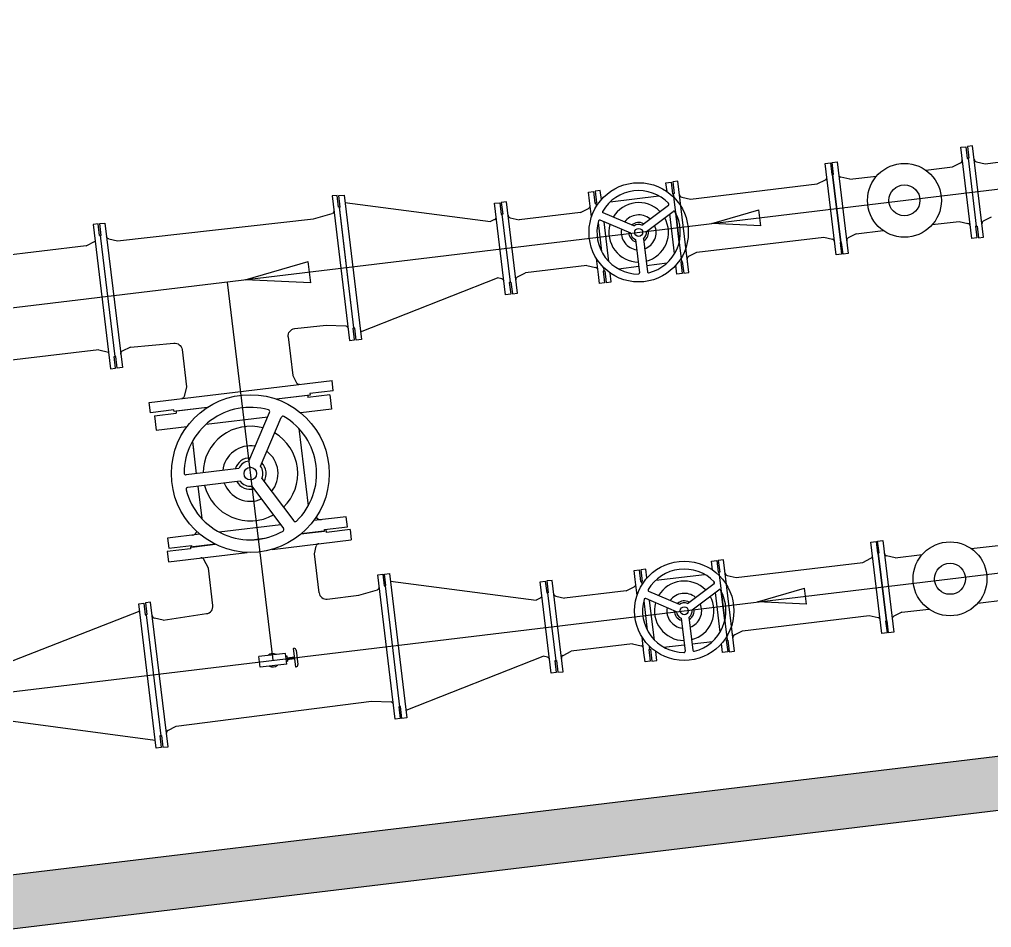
# Model space of a CAD drawing. Extents: x -15449 to 568150, y -1239737 to 53667.
# Drawn here: x 15413.226 to 15414.471, y 7577.79 to 7578.953 of the extents above; entities that cross this region are included whole.
import ezdxf

# ---------------------------------------------------------------- set-up
doc = ezdxf.new("R2010")
doc.units = 0
doc.header["$LTSCALE"] = 8
doc.layers.add('KEY PLANE', color=8, linetype='CONTINUOUS')
doc.layers.add('Title Blocks', color=255, linetype='CONTINUOUS', lineweight=9)

# ---------------------------------------------------------------- blocks, each defined once
blk = doc.blocks.new('key plane')
at = {"layer": 'KEY PLANE'}
h = blk.add_hatch(dxfattribs=at)
h.set_pattern_fill('AR-CONC', color=256, angle=6.863, style=0)
h.set_pattern_definition([(56.863, (213074.15, -153455.4), (182.7839, 5.9454), [19.05, -209.55]), (1.863, (213074.15, -153455.4), (-57.8208, 185.4763), [15.24, -167.64]), (107.314, (213089.38, -153454.9), (124.9639, 191.4209), [16.19, -178.09]), (53.0472, (213068.08, -153404.97), (274.1606, -9.3483), [28.575, -314.325]), (103.4986, (213090.92, -153405.75), (206.1369, 274.0215), [24.285, -267.135]), (358.047, (213068.08, -153404.97), (206.1373, 274.021), [22.86, -251.46]), (27.863, (213094.81, -153414.54), (162.7488, -83.4154), [19.05, -209.55]), (332.863, (213094.81, -153414.54), (39.3495, 190.2533), [15.24, -167.64]), (78.3144, (213108.38, -153421.5), (202.0979, 106.8382), [16.19, -178.09]), (44.363, (213074.15, -153455.403), (-7.0375, 84.31825), [0, -165.608, 0, -170.18, 0, -168.275]), (14.363, (213074.15, -153455.4), (54.36973, 107.44742), [0, -97.028, 0, -161.798, 0, -64.135]), (334.363, (213017.91, -153462.17), (135.30361, 10.5148), [0, -63.5, 0, -198.12, 0, -262.89]), (324.363, (212992.69, -153465.21), (144.02944, 42.9451), [0, -82.55, 0, -131.572, 0, -186.69])])
h.paths.add_polyline_path([(228973.9, -139618.5), (228950, -139419.9), (239374.8, -138165.2), (240091.7, -144122.2), (229667, -145376.9), (229093.4, -140611.3), (228894.8, -140635.2), (229492.3, -145599.4), (240314.2, -144296.9), (239549.4, -137942.7), (228727.5, -139245.2), (228775.3, -139642.4)])
at = {"layer": 'KEY PLANE', "ltscale": 2}
for p, q in [((242798.4, -141675.3, -113026.9), (228013.3, -143454.8, -113026.9)), ((237625.6, -142123.3, -113026.9), (237606.4, -142125.6, -113026.9)), ((237666.7, -142465.1, -113026.9), (237625.6, -142123.3, -113026.9)), ((237606.4, -142125.6, -113026.9), (237611.7, -142169.4, -113026.9)), ((237672.8, -142190.3, -113026.9), (238147, -142133.2, -113026.9)), ((237074.9, -142189.6, -113026.9), (237094.1, -142187.3, -113026.9)), ((237116, -142531.4, -113026.9), (237074.9, -142189.6, -113026.9)), ((237094.1, -142187.3, -113026.9), (237099.3, -142231.1, -113026.9)), ((237094.1, -142187.3, -113026.9), (237099.3, -142231.1, -113026.9)), ((237100, -142186, -113026.9), (237119.2, -142183.7, -113026.9)), ((237105.3, -142230.4, -113026.9), (237100, -142186, -113026.9)), ((237119.2, -142183.7, -113026.9), (237160.4, -142526.6, -113026.9)), ((237551, -142202.3, -113026.9), (237581, -142187, -113026.9)), ((237611.7, -142169.4, -113026.9), (237608.7, -142169.8, -113026.9)), ((237608.7, -142169.8, -113026.9), (237639.3, -142424, -113026.9)), ((237639.9, -142182.6, -113026.9), (237672.8, -142190.3, -113026.9)), ((237099.3, -142231.1, -113026.9), (237102.3, -142230.7, -113026.9)), ((237099.3, -142231.1, -113026.9), (237102.3, -142230.7, -113026.9)), ((237102.3, -142230.7, -113026.9), (237105.3, -142230.4, -113026.9)), ((237132.9, -142484.9, -113026.9), (237102.3, -142230.7, -113026.9)), ((237102.3, -142230.7, -113026.9), (237132.9, -142484.9, -113026.9)), ((237102.3, -142230.7, -113026.9), (237132.9, -142484.9, -113026.9)), ((237102.3, -142230.7, -113026.9), (237132.9, -142484.9, -113026.9)), ((237102.3, -142230.7, -113026.9), (237132.9, -142484.9, -113026.9)), ((237450.3, -142214.4, -113026.9), (237551, -142202.3, -113026.9)), ((236479.2, -142261.3, -113026.9), (236498.4, -142259, -113026.9)), ((236483.2, -142294.6, -113026.9), (236479.2, -142261.3, -113026.9)), ((236498.4, -142259, -113026.9), (236503.6, -142302.8, -113026.9)), ((236523.5, -142256, -113026.9), (236504.4, -142258.3, -113026.9)), ((236523.5, -142256, -113026.9), (236504.4, -142258.3, -113026.9)), ((236504.4, -142258.3, -113026.9), (236509.6, -142302.1, -113026.9)), ((236504.4, -142258.3, -113026.9), (236509.6, -142302.1, -113026.9)), ((236564.7, -142597.7, -113026.9), (236523.5, -142256, -113026.9)), ((236534.7, -142348.9, -113026.9), (236523.5, -142256, -113026.9)), ((236570.7, -142322.9, -113026.9), (237045, -142265.8, -113026.9)), ((237045, -142265.8, -113026.9), (237075, -142250.6, -113026.9)), ((237166.1, -142248.6, -113026.9), (237133.3, -142240.9, -113026.9)), ((237166.1, -142248.6, -113026.9), (237266.7, -142236.5, -113026.9)), ((236189.3, -142296.2, -113026.9), (236208.5, -142293.9, -113026.9)), ((236193.3, -142329.5, -113026.9), (236189.3, -142296.2, -113026.9)), ((236208.5, -142293.9, -113026.9), (236213.7, -142337.7, -113026.9)), ((236233.6, -142290.9, -113026.9), (236214.5, -142293.2, -113026.9)), ((236214.5, -142293.2, -113026.9), (236219.7, -142336.9, -113026.9)), ((236237.6, -142324.1, -113026.9), (236233.6, -142290.9, -113026.9)), ((236503.6, -142302.8, -113026.9), (236506.6, -142302.4, -113026.9)), ((236509.6, -142302.1, -113026.9), (236506.6, -142302.4, -113026.9)), ((236509.6, -142302.1, -113026.9), (236506.6, -142302.4, -113026.9)), ((236506.6, -142302.4, -113026.9), (236537.2, -142556.6, -113026.9)), ((236506.6, -142302.4, -113026.9), (236508.2, -142315.5, -113026.9)), ((236506.6, -142302.4, -113026.9), (236508.2, -142315.5, -113026.9)), ((235249.9, -142308.5, -113026.9), (235230.7, -142310.8, -113026.9)), ((235230.7, -142310.8, -113026.9), (235295.7, -142851.1, -113026.9)), ((235255.1, -142352.3, -113026.9), (235249.9, -142308.5, -113026.9)), ((235256.1, -142309.6, -113026.9), (235275.3, -142307.3, -113026.9)), ((235261.2, -142352.2, -113026.9), (235256.1, -142309.6, -113026.9)), ((235275.3, -142307.3, -113026.9), (235340.3, -142847.6, -113026.9)), ((235278.7, -142335.6, -113026.9), (235823.6, -142407, -113026.9)), ((236200.5, -142389.2, -113026.9), (236193.3, -142329.5, -113026.9)), ((236213.7, -142337.7, -113026.9), (236216.7, -142337.3, -113026.9)), ((236219.7, -142336.9, -113026.9), (236216.7, -142337.3, -113026.9)), ((236216.7, -142337.3, -113026.9), (236218.3, -142350.4, -113026.9)), ((236216.7, -142337.3, -113026.9), (236218.3, -142350.4, -113026.9)), ((236270.9, -142332.5, -113026.9), (236452.8, -142310.6, -113026.9)), ((236489.2, -142344.3, -113026.9), (236488.4, -142337.7, -113026.9)), ((236537.9, -142315.3, -113026.9), (236570.7, -142322.9, -113026.9)), ((236537.9, -142315.3, -113026.9), (236570.7, -142322.9, -113026.9)), ((235161.2, -142396.8, -113026.9), (235231.4, -142376.8, -113026.9)), ((235258.1, -142351.9, -113026.9), (235255.1, -142352.3, -113026.9)), ((235312.6, -142804.6, -113026.9), (235258.1, -142351.8, -113026.9)), ((235312.6, -142804.6, -113026.9), (235258.1, -142351.8, -113026.9)), ((235312.6, -142804.7, -113026.9), (235258.1, -142351.9, -113026.9)), ((235258.2, -142352.5, -113026.9), (235261.2, -142352.2, -113026.9)), ((235312.6, -142804.7, -113026.9), (235258.3, -142353.1, -113026.9)), ((235312.6, -142804.6, -113026.9), (235258.3, -142353.1, -113026.9)), ((235312.6, -142804.7, -113026.9), (235258.3, -142353.1, -113026.9)), ((236159.5, -142372.4, -113026.9), (235929.9, -142400.1, -113026.9)), ((236159.5, -142372.4, -113026.9), (236189.6, -142357.2, -113026.9)), ((236243.6, -142373.8, -113026.9), (236242.8, -142367.3, -113026.9)), ((236359.1, -142423.2, -113026.9), (236244.6, -142374.2, -113026.9)), ((236388.7, -142419.6, -113026.9), (236488.3, -142344.9, -113026.9)), ((236406.5, -142443.4, -113026.9), (236506.2, -142368.7, -113026.9)), ((236515.4, -142374.9, -113026.9), (236528.5, -142484.1, -113026.9)), ((236528.5, -142484.1, -113026.9), (236515.4, -142374.9, -113026.9)), ((236515.4, -142374.9, -113026.9), (236528.5, -142484.1, -113026.9)), ((236515.4, -142374.9, -113026.9), (236528.5, -142484.1, -113026.9)), ((236515.4, -142374.9, -113026.9), (236528.5, -142484.1, -113026.9)), ((236515.4, -142374.9, -113026.9), (236528.5, -142484.1, -113026.9)), ((236650.5, -142414, -113026.9), (236826.8, -142362.4, -113026.9)), ((236834, -142422.4, -113026.9), (236826.8, -142362.4, -113026.9)), ((234362.2, -142414.4, -113026.9), (234381.4, -142412.1, -113026.9)), ((234362.2, -142414.4, -113026.9), (234381.4, -142412.1, -113026.9)), ((234381.4, -142412.1, -113026.9), (234446.4, -142952.4, -113026.9)), ((234381.4, -142412.1, -113026.9), (234446.4, -142952.4, -113026.9)), ((234428.6, -142479.1, -113026.9), (235161.2, -142396.8, -113026.9)), ((235838.5, -142399.4, -113026.9), (235823.6, -142407, -113026.9)), ((235897.1, -142392.4, -113026.9), (235929.9, -142400.1, -113026.9)), ((236225.4, -142409.8, -113026.9), (236238.6, -142519, -113026.9)), ((236225.4, -142409.8, -113026.9), (236238.6, -142519, -113026.9)), ((236225.4, -142409.8, -113026.9), (236238.6, -142519, -113026.9)), ((236225.4, -142409.8, -113026.9), (236238.6, -142519, -113026.9)), ((236225.4, -142409.8, -113026.9), (236238.6, -142519, -113026.9)), ((236347.5, -142450.5, -113026.9), (236232.9, -142401.6, -113026.9)), ((236265.6, -142556.2, -113026.9), (236247.7, -142407.9, -113026.9)), ((236511.1, -142526.6, -113026.9), (236493.3, -142378.3, -113026.9)), ((236834, -142422.4, -113026.9), (236650.5, -142414, -113026.9)), ((237474.9, -142418.2, -113026.9), (237575.5, -142406.1, -113026.9)), ((237575.5, -142406.1, -113026.9), (237608.3, -142413.8, -113026.9)), ((237666.6, -142404.1, -113026.9), (237696.7, -142388.8, -113026.9)), ((234356.2, -142415.1, -113026.9), (234337, -142417.4, -113026.9)), ((234356.2, -142415.1, -113026.9), (234337, -142417.4, -113026.9)), ((234337, -142417.4, -113026.9), (234402.1, -142957.8, -113026.9)), ((234337, -142417.4, -113026.9), (234402.1, -142957.8, -113026.9)), ((234361.5, -142458.9, -113026.9), (234356.2, -142415.1, -113026.9)), ((234361.5, -142458.9, -113026.9), (234356.2, -142415.1, -113026.9)), ((234367.5, -142458.2, -113026.9), (234362.2, -142414.4, -113026.9)), ((234367.5, -142458.2, -113026.9), (234362.2, -142414.4, -113026.9)), ((237190.8, -142452.4, -113026.9), (237291.3, -142440.3, -113026.9)), ((237639.3, -142424, -113026.9), (237642.3, -142423.6, -113026.9)), ((237642.3, -142423.6, -113026.9), (237647.5, -142467.4, -113026.9)), ((234311.7, -142497.2, -113026.9), (234344.6, -142480.5, -113026.9)), ((234364.5, -142458.5, -113026.9), (234361.5, -142458.9, -113026.9)), ((234364.5, -142458.5, -113026.9), (234361.5, -142458.9, -113026.9)), ((234364.5, -142458.5, -113026.9), (234367.5, -142458.2, -113026.9)), ((234364.5, -142458.5, -113026.9), (234367.5, -142458.2, -113026.9)), ((234419, -142911.3, -113026.9), (234364.5, -142458.5, -113026.9)), ((234419, -142911.3, -113026.9), (234364.5, -142458.5, -113026.9)), ((234419, -142911.3, -113026.9), (234364.5, -142458.5, -113026.9)), ((234419, -142911.3, -113026.9), (234364.5, -142458.5, -113026.9)), ((234419, -142911.3, -113026.9), (234364.5, -142458.5, -113026.9)), ((234419, -142911.3, -113026.9), (234364.5, -142458.5, -113026.9)), ((234419, -142911.3, -113026.9), (234364.5, -142458.5, -113026.9)), ((234419, -142911.3, -113026.9), (234364.5, -142458.5, -113026.9)), ((234395.8, -142471.4, -113026.9), (234428.6, -142479.1, -113026.9)), ((236365.3, -142474.3, -113026.9), (236380.2, -142598, -113026.9)), ((236394.8, -142470.7, -113026.9), (236409.7, -142594.4, -113026.9)), ((236594.6, -142521.5, -113026.9), (237068.9, -142464.4, -113026.9)), ((237068.9, -142464.4, -113026.9), (237101.7, -142472.1, -113026.9)), ((237132.9, -142484.9, -113026.9), (237129.9, -142485.3, -113026.9)), ((237132.9, -142484.9, -113026.9), (237129.9, -142485.3, -113026.9)), ((237129.9, -142485.3, -113026.9), (237135.2, -142529, -113026.9)), ((237129.9, -142485.3, -113026.9), (237135.2, -142529, -113026.9)), ((237135.9, -142484.6, -113026.9), (237132.9, -142484.9, -113026.9)), ((237141.3, -142528.9, -113026.9), (237135.9, -142484.6, -113026.9)), ((237190.8, -142452.4, -113026.9), (237160.7, -142467.6, -113026.9)), ((237647.5, -142467.4, -113026.9), (237666.7, -142465.1, -113026.9)), ((234311.7, -142497.2, -113026.9), (233829.8, -142555.2, -113026.9)), ((236564.7, -142597.7, -113026.9), (236553.5, -142504.8, -113026.9)), ((236564.5, -142536.7, -113026.9), (236594.6, -142521.5, -113026.9)), ((236564.5, -142536.7, -113026.9), (236594.6, -142521.5, -113026.9)), ((234905.9, -142625.2, -113026.9), (235140.9, -142556.4, -113026.9)), ((235150.6, -142636.3, -113026.9), (235140.9, -142556.4, -113026.9)), ((236226.4, -142604.7, -113026.9), (236219.2, -142545, -113026.9)), ((236537.2, -142556.6, -113026.9), (236534.2, -142557, -113026.9)), ((236534.2, -142557, -113026.9), (236539.5, -142600.7, -113026.9)), ((236535.6, -142543.5, -113026.9), (236537.2, -142556.6, -113026.9)), ((236535.6, -142543.5, -113026.9), (236537.2, -142556.6, -113026.9)), ((236537.2, -142556.6, -113026.9), (236540.2, -142556.3, -113026.9)), ((236537.2, -142556.6, -113026.9), (236540.2, -142556.3, -113026.9)), ((236540.2, -142556.3, -113026.9), (236545.5, -142600, -113026.9)), ((236540.2, -142556.3, -113026.9), (236545.5, -142600, -113026.9)), ((237135.2, -142529, -113026.9), (237116, -142531.4, -113026.9)), ((237160.4, -142526.6, -113026.9), (237141.3, -142528.9, -113026.9)), ((236183.4, -142571, -113026.9), (235953.8, -142598.6, -113026.9)), ((236183.4, -142571, -113026.9), (236216.2, -142578.6, -113026.9)), ((236247.3, -142591.5, -113026.9), (236244.3, -142591.9, -113026.9)), ((236244.3, -142591.9, -113026.9), (236249.6, -142635.6, -113026.9)), ((236245.7, -142578.4, -113026.9), (236247.3, -142591.5, -113026.9)), ((236245.7, -142578.4, -113026.9), (236247.3, -142591.5, -113026.9)), ((236247.3, -142591.5, -113026.9), (236250.3, -142591.1, -113026.9)), ((236250.3, -142591.1, -113026.9), (236255.6, -142634.9, -113026.9)), ((236301.1, -142583.3, -113026.9), (236377.3, -142574.1, -113026.9)), ((236301.1, -142583.3, -113026.9), (236320.5, -142581, -113026.9)), ((236406.8, -142570.6, -113026.9), (236483, -142561.4, -113026.9)), ((236520.3, -142603.1, -113026.9), (236516.3, -142569.8, -113026.9)), ((235150.6, -142636.3, -113026.9), (234905.9, -142625.2, -113026.9)), ((235336.9, -142819.3, -113026.9), (235849.2, -142617.2, -113026.9)), ((235865.1, -142620.9, -113026.9), (235849.2, -142617.2, -113026.9)), ((235923.7, -142613.8, -113026.9), (235953.8, -142598.6, -113026.9)), ((236230.4, -142637.9, -113026.9), (236226.4, -142604.7, -113026.9)), ((236274.8, -142632.6, -113026.9), (236270.8, -142599.3, -113026.9)), ((236539.5, -142600.7, -113026.9), (236520.3, -142603.1, -113026.9)), ((236545.5, -142600, -113026.9), (236564.7, -142597.7, -113026.9)), ((236545.5, -142600, -113026.9), (236564.7, -142597.7, -113026.9)), ((234838.8, -142633.3, -113026.9), (235009.1, -144048.1, -113026.9)), ((236249.6, -142635.6, -113026.9), (236230.4, -142637.9, -113026.9)), ((236255.6, -142634.9, -113026.9), (236274.8, -142632.6, -113026.9)), ((235090.8, -142807.3, -113026.9), (235209, -142794, -113026.9)), ((235209, -142794, -113026.9), (235282, -142796.8, -113026.9)), ((235309.6, -142805, -113026.9), (235312.6, -142804.7, -113026.9)), ((235314.9, -142848.8, -113026.9), (235309.6, -142805, -113026.9)), ((235315.7, -142804.9, -113026.9), (235312.7, -142805.3, -113026.9)), ((235321.1, -142849.9, -113026.9), (235315.7, -142804.9, -113026.9)), ((235066.7, -142837.9, -113026.9), (235084.2, -142982.9, -113026.9)), ((235295.7, -142851.1, -113026.9), (235314.9, -142848.8, -113026.9)), ((235340.3, -142847.6, -113026.9), (235321.1, -142849.9, -113026.9)), ((234358.5, -142886.3, -113026.9), (233876.6, -142944.3, -113026.9)), ((234358.5, -142886.3, -113026.9), (234394.5, -142894.7, -113026.9)), ((234476.4, -142876.2, -113026.9), (234446.3, -142891.4, -113026.9)), ((234476.4, -142876.2, -113026.9), (234638.9, -142861.7, -113026.9)), ((234669.6, -142885.7, -113026.9), (234686.3, -143024.7, -113026.9)), ((234416, -142911.7, -113026.9), (234419, -142911.3, -113026.9)), ((234416, -142911.7, -113026.9), (234419, -142911.3, -113026.9)), ((234421.3, -142955.4, -113026.9), (234416, -142911.7, -113026.9)), ((234421.3, -142955.4, -113026.9), (234416, -142911.7, -113026.9)), ((234422, -142911, -113026.9), (234419, -142911.3, -113026.9)), ((234422, -142911, -113026.9), (234419, -142911.3, -113026.9)), ((234427.3, -142954.7, -113026.9), (234422, -142911, -113026.9)), ((234427.3, -142954.7, -113026.9), (234422, -142911, -113026.9)), ((234402.1, -142957.8, -113026.9), (234421.3, -142955.4, -113026.9)), ((234402.1, -142957.8, -113026.9), (234421.3, -142955.4, -113026.9)), ((234446.4, -142952.4, -113026.9), (234427.3, -142954.7, -113026.9)), ((234446.4, -142952.4, -113026.9), (234427.3, -142954.7, -113026.9)), ((235084.2, -142982.9, -113026.9), (235097.9, -143010.1, -113026.9)), ((234547, -143083.6, -113026.9), (235230.5, -143001.4, -113026.9)), ((234686.3, -143024.7, -113026.9), (234677.9, -143060.7, -113026.9)), ((235235.1, -143039.7, -113026.9), (235230.5, -143001.3, -113026.9)), ((235148.3, -143056.3, -113026.9), (235023.4, -143071.3, -113026.9)), ((235139.4, -143057.4, -113026.9), (235023.4, -143071.3, -113026.9)), ((235139.4, -143057.4, -113026.9), (235140.3, -143064.4, -113026.9)), ((235222.3, -143054.5, -113026.9), (235140.3, -143064.4, -113026.9)), ((235235.1, -143039.7, -113026.9), (235147.6, -143050.3, -113026.9)), ((235147.6, -143050.3, -113026.9), (235148.3, -143056.2, -113026.9)), ((235222.3, -143054.5, -113026.9), (235228.8, -143108.4, -113026.9)), ((228176.4, -144870.5, -113026.9), (242968.6, -143090.1, -113026.9)), ((234551.7, -143122, -113026.9), (234547, -143083.6, -113026.9)), ((234763.3, -143102.6, -113026.9), (234639.9, -143117.5, -113026.9)), ((234763.3, -143102.7, -113026.9), (234647.3, -143116.6, -113026.9)), ((234639.2, -143111.4, -113026.9), (234551.7, -143122, -113026.9)), ((234566.1, -143133.5, -113026.9), (234648.2, -143123.6, -113026.9)), ((234566.1, -143133.5, -113026.9), (234572.6, -143187.4, -113026.9)), ((234639.9, -143117.4, -113026.9), (234639.2, -143111.4, -113026.9)), ((234647.3, -143116.6, -113026.9), (234648.2, -143123.6, -113026.9)), ((234759.5, -143164.9, -113026.9), (234990, -143137.2, -113026.9)), ((234919.3, -143302.6, -113026.9), (234997.1, -143120.6, -113026.9)), ((234962.7, -143321.2, -113026.9), (235040.5, -143139.2, -113026.9)), ((235228.8, -143108.4, -113026.9), (235113.3, -143122.3, -113026.9)), ((234572.6, -143187.4, -113026.9), (234688.1, -143173.5, -113026.9)), ((235106.8, -143181, -113026.9), (235141.5, -143470, -113026.9)), ((234708.4, -143229, -113026.9), (234712.1, -143259.8, -113026.9)), ((234708.4, -143229, -113026.9), (234723, -143350, -113026.9)), ((234881.6, -143330.9, -113026.9), (234685.1, -143354.6, -113026.9)), ((234887.2, -143377.8, -113026.9), (234690.7, -143401.4, -113026.9)), ((234968.4, -143368, -113026.9), (235087.1, -143526.4, -113026.9)), ((234728.6, -143396.9, -113026.9), (234743.2, -143517.9, -113026.9)), ((234930.6, -143396.3, -113026.9), (235049.3, -143554.7, -113026.9)), ((234808.1, -143568, -113026.9), (235038.5, -143540.3, -113026.9)), ((235209.4, -143563.7, -113026.9), (235115.1, -143575.1, -113026.9)), ((235209.4, -143563.7, -113026.9), (235115.1, -143575.1, -113026.9)), ((235209.4, -143563.7, -113026.9), (235115.1, -143575.1, -113026.9)), ((235115.1, -143575.1, -113026.9), (235145.9, -143571.3, -113026.9)), ((235115.1, -143575.1, -113026.9), (235146, -143571.4, -113026.9)), ((235209.4, -143563.7, -113026.9), (235115.2, -143575, -113026.9)), ((235209.4, -143563.7, -113026.9), (235115.2, -143575, -113026.9)), ((235209.4, -143563.7, -113026.9), (235115.2, -143575, -113026.9)), ((235202.7, -143564.5, -113026.9), (235115.2, -143575, -113026.9)), ((235115.2, -143575, -113026.9), (235145.9, -143571.3, -113026.9)), ((235115.2, -143575, -113026.9), (235145.9, -143571.3, -113026.9)), ((235210.1, -143569.7, -113026.9), (235209.4, -143563.7, -113026.9)), ((235297.7, -143559.2, -113026.9), (235210.1, -143569.7, -113026.9)), ((235297.7, -143559.2, -113026.9), (235302.3, -143597.6, -113026.9)), ((234793.7, -143613.7, -113026.9), (234701, -143624.9, -113026.9)), ((234793.7, -143613.7, -113026.9), (234701, -143624.9, -113026.9)), ((234793.7, -143613.7, -113026.9), (234701, -143624.9, -113026.9)), ((234793.8, -143613.7, -113026.9), (234701, -143624.9, -113026.9)), ((234793.8, -143613.7, -113026.9), (234701, -143624.9, -113026.9)), ((234793.8, -143613.7, -113026.9), (234701, -143624.9, -113026.9)), ((234793.7, -143613.7, -113026.9), (234705.9, -143624.3, -113026.9)), ((234764.4, -143617.2, -113026.9), (234793.7, -143613.7, -113026.9)), ((234764.4, -143617.2, -113026.9), (234793.7, -143613.7, -113026.9)), ((234764.4, -143617.3, -113026.9), (234793.8, -143613.7, -113026.9)), ((234764.4, -143617.3, -113026.9), (234793.8, -143613.7, -113026.9)), ((235006, -143633.2, -113026.9), (235302.3, -143597.5, -113026.9)), ((237245.3, -143605.6, -113026.9), (237264.5, -143603.3, -113026.9)), ((237286.4, -143947.3, -113026.9), (237245.3, -143605.6, -113026.9)), ((237264.5, -143603.3, -113026.9), (237269.8, -143647.1, -113026.9)), ((237264.5, -143603.3, -113026.9), (237269.8, -143647.1, -113026.9)), ((237270.4, -143602, -113026.9), (237289.6, -143599.7, -113026.9)), ((237275.8, -143646.3, -113026.9), (237270.4, -143602, -113026.9)), ((237289.6, -143599.7, -113026.9), (237330.9, -143942.6, -113026.9)), ((234701.7, -143630.9, -113026.9), (234614.2, -143641.4, -113026.9)), ((234614.2, -143641.4, -113026.9), (234618.8, -143679.8, -113026.9)), ((234618.8, -143679.8, -113026.9), (234913.6, -143644.3, -113026.9)), ((234701, -143624.9, -113026.9), (234701.7, -143630.9, -113026.9)), ((235164.5, -143650.2, -113026.9), (235171.4, -143620.5, -113026.9)), ((237269.8, -143647.1, -113026.9), (237272.8, -143646.7, -113026.9)), ((237269.8, -143647.1, -113026.9), (237272.8, -143646.7, -113026.9)), ((237272.8, -143646.7, -113026.9), (237275.8, -143646.3, -113026.9)), ((237303.4, -143900.9, -113026.9), (237272.8, -143646.7, -113026.9)), ((237272.8, -143646.7, -113026.9), (237303.4, -143900.9, -113026.9)), ((237272.8, -143646.7, -113026.9), (237303.4, -143900.9, -113026.9)), ((237272.8, -143646.7, -113026.9), (237303.4, -143900.9, -113026.9)), ((237272.8, -143646.7, -113026.9), (237303.4, -143900.9, -113026.9)), ((237620.7, -143630.4, -113026.9), (237721.4, -143618.2, -113026.9)), ((234768.1, -143704, -113026.9), (234751.4, -143671, -113026.9)), ((235181.9, -143795.2, -113026.9), (235164.5, -143650.2, -113026.9)), ((236649.6, -143677.3, -113026.9), (236668.8, -143675, -113026.9)), ((236653.6, -143710.6, -113026.9), (236649.6, -143677.3, -113026.9)), ((236668.8, -143675, -113026.9), (236674.1, -143718.8, -113026.9)), ((236694, -143672, -113026.9), (236674.8, -143674.3, -113026.9)), ((236694, -143672, -113026.9), (236674.8, -143674.3, -113026.9)), ((236674.8, -143674.3, -113026.9), (236680.1, -143718, -113026.9)), ((236674.8, -143674.3, -113026.9), (236680.1, -143718, -113026.9)), ((236735.1, -144013.7, -113026.9), (236694, -143672, -113026.9)), ((236705.2, -143764.9, -113026.9), (236694, -143672, -113026.9)), ((236741.1, -143738.9, -113026.9), (237215.4, -143681.8, -113026.9)), ((237215.4, -143681.8, -113026.9), (237245.4, -143666.6, -113026.9)), ((237336.5, -143664.6, -113026.9), (237303.7, -143656.9, -113026.9)), ((237336.5, -143664.6, -113026.9), (237437.2, -143652.4, -113026.9)), ((234784.8, -143843, -113026.9), (234768.1, -143704, -113026.9)), ((236359.7, -143712.2, -113026.9), (236378.9, -143709.9, -113026.9)), ((236363.7, -143745.5, -113026.9), (236359.7, -143712.2, -113026.9)), ((236378.9, -143709.9, -113026.9), (236384.1, -143753.6, -113026.9)), ((236404.1, -143706.8, -113026.9), (236384.9, -143709.2, -113026.9)), ((236384.9, -143709.2, -113026.9), (236390.1, -143752.9, -113026.9)), ((236408.1, -143740.1, -113026.9), (236404.1, -143706.8, -113026.9)), ((236674.1, -143718.8, -113026.9), (236677.1, -143718.4, -113026.9)), ((236680.1, -143718, -113026.9), (236677.1, -143718.4, -113026.9)), ((236680.1, -143718, -113026.9), (236677.1, -143718.4, -113026.9)), ((236677.1, -143718.4, -113026.9), (236707.7, -143972.6, -113026.9)), ((236677.1, -143718.4, -113026.9), (236678.6, -143731.5, -113026.9)), ((236677.1, -143718.4, -113026.9), (236678.6, -143731.5, -113026.9)), ((235401.3, -143728, -113026.9), (235420.4, -143725.7, -113026.9)), ((235466.3, -144268.3, -113026.9), (235401.3, -143728, -113026.9)), ((235420.4, -143725.7, -113026.9), (235425.7, -143769.5, -113026.9)), ((235426.5, -143725.6, -113026.9), (235445.7, -143723.3, -113026.9)), ((235431.6, -143768.1, -113026.9), (235426.5, -143725.6, -113026.9)), ((235445.7, -143723.3, -113026.9), (235510.7, -144263.6, -113026.9)), ((235449.1, -143751.6, -113026.9), (235994, -143822.9, -113026.9)), ((236370.9, -143805.1, -113026.9), (236363.7, -143745.5, -113026.9)), ((236384.1, -143753.6, -113026.9), (236387.1, -143753.3, -113026.9)), ((236390.1, -143752.9, -113026.9), (236387.1, -143753.3, -113026.9)), ((236387.1, -143753.3, -113026.9), (236388.7, -143766.4, -113026.9)), ((236387.1, -143753.3, -113026.9), (236388.7, -143766.4, -113026.9)), ((236441.4, -143748.5, -113026.9), (236623.2, -143726.6, -113026.9)), ((236659.6, -143760.2, -113026.9), (236658.8, -143753.7, -113026.9)), ((236708.3, -143731.2, -113026.9), (236741.1, -143738.9, -113026.9)), ((236708.3, -143731.2, -113026.9), (236741.1, -143738.9, -113026.9)), ((235330.6, -143804.1, -113026.9), (235400.8, -143784.1, -113026.9)), ((235425.7, -143769.5, -113026.9), (235428.7, -143769.1, -113026.9)), ((235428.6, -143768.5, -113026.9), (235431.6, -143768.1, -113026.9)), ((235428.7, -143769.1, -113026.9), (235483.2, -144221.9, -113026.9)), ((236330, -143788.4, -113026.9), (236100.3, -143816, -113026.9)), ((236330, -143788.4, -113026.9), (236360, -143773.2, -113026.9)), ((236414, -143789.8, -113026.9), (236413.3, -143783.3, -113026.9)), ((236529.6, -143839.2, -113026.9), (236415, -143790.2, -113026.9)), ((236559.1, -143835.6, -113026.9), (236658.8, -143760.9, -113026.9)), ((236576.9, -143859.4, -113026.9), (236676.6, -143784.6, -113026.9)), ((236681.5, -143942.6, -113026.9), (236663.7, -143794.3, -113026.9)), ((236685.8, -143790.9, -113026.9), (236698.9, -143900.1, -113026.9)), ((236698.9, -143900.1, -113026.9), (236685.8, -143790.9, -113026.9)), ((236685.8, -143790.9, -113026.9), (236698.9, -143900.1, -113026.9)), ((236685.8, -143790.9, -113026.9), (236698.9, -143900.1, -113026.9)), ((236685.8, -143790.9, -113026.9), (236698.9, -143900.1, -113026.9)), ((236685.8, -143790.9, -113026.9), (236698.9, -143900.1, -113026.9)), ((236820.9, -143830, -113026.9), (236997.2, -143778.4, -113026.9)), ((237004.4, -143838.3, -113026.9), (236997.2, -143778.4, -113026.9)), ((234552.2, -143831.1, -113026.9), (234533, -143833.4, -113026.9)), ((234617.2, -144371.4, -113026.9), (234552.2, -143831.1, -113026.9)), ((235212.6, -143819.2, -113026.9), (235330.6, -143804.1, -113026.9)), ((236008.9, -143815.4, -113026.9), (235994, -143822.9, -113026.9)), ((236067.5, -143808.4, -113026.9), (236100.3, -143816, -113026.9)), ((236395.9, -143825.8, -113026.9), (236409, -143935, -113026.9)), ((236395.9, -143825.8, -113026.9), (236409, -143935, -113026.9)), ((236395.9, -143825.8, -113026.9), (236409, -143935, -113026.9)), ((236395.9, -143825.8, -113026.9), (236409, -143935, -113026.9)), ((236395.9, -143825.8, -113026.9), (236409, -143935, -113026.9)), ((236517.9, -143866.5, -113026.9), (236403.3, -143817.5, -113026.9)), ((236436, -143972.2, -113026.9), (236418.1, -143823.9, -113026.9)), ((237004.4, -143838.3, -113026.9), (236820.9, -143830, -113026.9)), ((237645.3, -143834.2, -113026.9), (237746, -143822.1, -113026.9)), ((234511.2, -143864.8, -113026.9), (233977.1, -144073.7, -113026.9)), ((234507.8, -143836.5, -113026.9), (234527, -143834.2, -113026.9)), ((234572.9, -144376.8, -113026.9), (234507.8, -143836.5, -113026.9)), ((234527, -143834.2, -113026.9), (234532.3, -143877.9, -113026.9)), ((234533, -143833.4, -113026.9), (234538.3, -143877.2, -113026.9)), ((237361.2, -143868.4, -113026.9), (237461.7, -143856.3, -113026.9)), ((234532.3, -143877.9, -113026.9), (234535.3, -143877.6, -113026.9)), ((234538.3, -143877.2, -113026.9), (234535.3, -143877.6, -113026.9)), ((234535.3, -143877.6, -113026.9), (234589.8, -144330.3, -113026.9)), ((234535.3, -143877.6, -113026.9), (234589.8, -144330.3, -113026.9)), ((234535.3, -143877.6, -113026.9), (234589.8, -144330.3, -113026.9)), ((234599.4, -143898.1, -113026.9), (234566.5, -143890.4, -113026.9)), ((234599.4, -143898.1, -113026.9), (234760.7, -143873.6, -113026.9)), ((236535.7, -143890.3, -113026.9), (236550.6, -144014, -113026.9)), ((236565.2, -143886.7, -113026.9), (236580.1, -144010.4, -113026.9)), ((236765, -143937.5, -113026.9), (237239.3, -143880.4, -113026.9)), ((237239.3, -143880.4, -113026.9), (237272.1, -143888, -113026.9)), ((237303.4, -143900.9, -113026.9), (237300.4, -143901.3, -113026.9)), ((237303.4, -143900.9, -113026.9), (237300.4, -143901.3, -113026.9)), ((237300.4, -143901.3, -113026.9), (237305.6, -143945, -113026.9)), ((237300.4, -143901.3, -113026.9), (237305.6, -143945, -113026.9)), ((237306.3, -143900.5, -113026.9), (237303.4, -143900.9, -113026.9)), ((237311.7, -143944.9, -113026.9), (237306.3, -143900.5, -113026.9)), ((237361.2, -143868.4, -113026.9), (237331.1, -143883.6, -113026.9)), ((236735.1, -144013.7, -113026.9), (236723.9, -143920.7, -113026.9)), ((236735, -143952.7, -113026.9), (236765, -143937.5, -113026.9)), ((236735, -143952.7, -113026.9), (236765, -143937.5, -113026.9)), ((236396.8, -144020.7, -113026.9), (236389.6, -143961, -113026.9)), ((236707.7, -143972.6, -113026.9), (236704.7, -143973, -113026.9)), ((236704.7, -143973, -113026.9), (236709.9, -144016.7, -113026.9)), ((236706.1, -143959.5, -113026.9), (236707.7, -143972.6, -113026.9)), ((236706.1, -143959.5, -113026.9), (236707.7, -143972.6, -113026.9)), ((236707.7, -143972.6, -113026.9), (236710.6, -143972.2, -113026.9)), ((236707.7, -143972.6, -113026.9), (236710.6, -143972.2, -113026.9)), ((236710.6, -143972.2, -113026.9), (236715.9, -144016, -113026.9)), ((236710.6, -143972.2, -113026.9), (236715.9, -144016, -113026.9)), ((237305.6, -143945, -113026.9), (237286.4, -143947.3, -113026.9)), ((237330.9, -143942.6, -113026.9), (237311.7, -143944.9, -113026.9)), ((235085.7, -144003.6, -113026.9), (235087.7, -144003.4, -113026.9)), ((235085.7, -144003.6, -113026.9), (235094.1, -144073.1, -113026.9)), ((235096.6, -144010.4, -113026.9), (235103, -144064, -113026.9)), ((236353.9, -143987, -113026.9), (236124.2, -144014.6, -113026.9)), ((236353.9, -143987, -113026.9), (236386.7, -143994.6, -113026.9)), ((236417.7, -144007.5, -113026.9), (236414.7, -144007.8, -113026.9)), ((236414.7, -144007.8, -113026.9), (236420, -144051.6, -113026.9)), ((236416.2, -143994.4, -113026.9), (236417.7, -144007.5, -113026.9)), ((236416.2, -143994.4, -113026.9), (236417.7, -144007.5, -113026.9)), ((236417.7, -144007.5, -113026.9), (236420.7, -144007.1, -113026.9)), ((236420.7, -144007.1, -113026.9), (236426, -144050.9, -113026.9)), ((236471.5, -143999.3, -113026.9), (236547.7, -143990.1, -113026.9)), ((236471.5, -143999.3, -113026.9), (236490.9, -143996.9, -113026.9)), ((236577.2, -143986.6, -113026.9), (236653.4, -143977.4, -113026.9)), ((236690.7, -144019, -113026.9), (236686.7, -143985.8, -113026.9)), ((235056.3, -144022.3, -113026.9), (234957, -144034.2, -113026.9)), ((234961.8, -144073.9, -113026.9), (234957, -144034.2, -113026.9)), ((235061.1, -144062, -113026.9), (235056.3, -144022.3, -113026.9)), ((235057.5, -144032.2, -113026.9), (235061.4, -144031.7, -113026.9)), ((235061.4, -144031.7, -113026.9), (235063.8, -144051.6, -113026.9)), ((235062.2, -144038.7, -113026.9), (235089.5, -144035.4, -113026.9)), ((235062.9, -144044.6, -113026.9), (235090.2, -144041.3, -113026.9)), ((235507.3, -144235.3, -113026.9), (236019.6, -144033.1, -113026.9)), ((236035.6, -144036.9, -113026.9), (236019.6, -144033.1, -113026.9)), ((236094.1, -144029.8, -113026.9), (236124.2, -144014.6, -113026.9)), ((236400.8, -144053.9, -113026.9), (236396.8, -144020.7, -113026.9)), ((236426, -144050.9, -113026.9), (236445.2, -144048.6, -113026.9)), ((236445.2, -144048.6, -113026.9), (236441.2, -144015.3, -113026.9)), ((236709.9, -144016.7, -113026.9), (236690.7, -144019, -113026.9)), ((236715.9, -144016, -113026.9), (236735.1, -144013.7, -113026.9)), ((236715.9, -144016, -113026.9), (236735.1, -144013.7, -113026.9)), ((235061.1, -144062, -113026.9), (234961.8, -144073.9, -113026.9)), ((235059.9, -144052, -113026.9), (235063.8, -144051.6, -113026.9)), ((235094.1, -144073.1, -113026.9), (235096, -144072.9, -113026.9)), ((236420, -144051.6, -113026.9), (236400.8, -144053.9, -113026.9)), ((234647.2, -144295.2, -113026.9), (235378.4, -144201.3, -113026.9)), ((235378.4, -144201.3, -113026.9), (235451.4, -144204.1, -113026.9)), ((235483.2, -144221.9, -113026.9), (235480.2, -144222.3, -113026.9)), ((235480.2, -144222.3, -113026.9), (235485.5, -144266, -113026.9)), ((235486.1, -144220.9, -113026.9), (235483.1, -144221.3, -113026.9)), ((235491.5, -144265.9, -113026.9), (235486.1, -144220.9, -113026.9)), ((235485.5, -144266, -113026.9), (235466.3, -144268.3, -113026.9)), ((235510.7, -144263.6, -113026.9), (235491.5, -144265.9, -113026.9)), ((234569.5, -144348.5, -113026.9), (234001, -144272.3, -113026.9)), ((234617.1, -144310.4, -113026.9), (234647.2, -144295.2, -113026.9)), ((234589.8, -144330.3, -113026.9), (234586.8, -144330.7, -113026.9)), ((234586.8, -144330.7, -113026.9), (234592.1, -144374.5, -113026.9)), ((234589.8, -144330.3, -113026.9), (234592.8, -144330, -113026.9)), ((234592.8, -144330, -113026.9), (234598, -144373.7, -113026.9)), ((234592.1, -144374.5, -113026.9), (234572.9, -144376.8, -113026.9)), ((234598, -144373.7, -113026.9), (234617.2, -144371.4, -113026.9))]:
    blk.add_line(p, q, dxfattribs=at)
at = {"layer": 'KEY PLANE', "elevation": -113026.9}
blk.add_lwpolyline([(228973.9, -139618.5), (228950, -139419.9), (239374.8, -138165.2), (240091.7, -144122.2), (229667, -145376.9), (229093.4, -140611.3), (228894.8, -140635.2), (229492.3, -145599.4), (240314.2, -144296.9), (239549.4, -137942.7), (228727.5, -139245.2), (228775.3, -139642.4), (228973.9, -139618.5)], dxfattribs=at)
at = {"layer": 'KEY PLANE', "ltscale": 2, "elevation": -113026.9}
for points in [[(237639.3, -142424), (237636.3, -142424.3), (237641.5, -142468.1), (237622.4, -142470.4), (237581.2, -142128.7), (237600.4, -142126.4), (237605.7, -142170.1), (237608.7, -142169.8), (237639.3, -142424)], [(237132.9, -142484.9), (237129.9, -142485.3), (237135.2, -142529), (237116, -142531.4), (237074.9, -142189.6), (237094.1, -142187.3), (237099.3, -142231.1), (237102.3, -142230.7), (237132.9, -142484.9)], [(235896.4, -142633.7), (235893.4, -142634.1), (235898.7, -142677.9), (235879.5, -142680.2), (235838.3, -142338.4), (235857.5, -142336.1), (235862.8, -142379.9), (235865.8, -142379.5), (235896.4, -142633.7)], [(235896.4, -142633.7), (235899.4, -142633.4), (235904.7, -142677.2), (235923.8, -142674.8), (235882.7, -142333.1), (235863.5, -142335.4), (235868.8, -142379.2), (235865.8, -142379.5), (235896.4, -142633.7)], [(236528.5, -142484.1), (236515.4, -142374.9)], [(236528.5, -142484.1), (236515.4, -142374.9)], [(236225.4, -142409.8), (236238.6, -142519)], [(235202.9, -143564.5), (235202.2, -143558.6), (235287.7, -143548.3), (235283.2, -143510.8), (235161.8, -143525.4)], [(234736.6, -143576.6), (234615.3, -143591.2), (234619.8, -143628.7), (234705.4, -143618.4), (234706.1, -143624.3), (234793.7, -143613.7)], [(235135.5, -143572.6), (235202.9, -143564.5)], [(234930.5, -143597.3), (234978.4, -143591.5)], [(237303.4, -143900.9), (237300.4, -143901.3), (237305.6, -143945), (237286.4, -143947.3), (237245.3, -143605.6), (237264.5, -143603.3), (237269.8, -143647.1), (237272.8, -143646.7), (237303.4, -143900.9)], [(236066.8, -144049.7), (236063.8, -144050.1), (236069.1, -144093.8), (236049.9, -144096.2), (236008.8, -143754.4), (236028, -143752.1), (236033.2, -143795.9), (236036.2, -143795.5), (236066.8, -144049.7)], [(236066.8, -144049.7), (236069.8, -144049.4), (236075.1, -144093.1), (236094.3, -144090.8), (236053.1, -143749.1), (236034, -143751.4), (236039.2, -143795.2), (236036.2, -143795.5), (236066.8, -144049.7)], [(236698.9, -143900.1), (236685.8, -143790.9)], [(236698.9, -143900.1), (236685.8, -143790.9)], [(236395.9, -143825.8), (236409, -143935)]]:
    blk.add_lwpolyline(points, dxfattribs=at)
at = {"layer": 'KEY PLANE', "ltscale": 2}
for centre, radius in [((237370.8, -142327.3, -113026.9), 138.2), ((236377, -142447, -113026.9), 185.7), ((237370.8, -142327.3, -113026.9), 58), ((236377, -142447, -113026.9), 14.9), ((234925, -143349.5, -113026.9), 295), ((234925, -143349.5, -113026.9), 23.6), ((237541.2, -143743.3, -113026.9), 138.2), ((236547.4, -143862.9, -113026.9), 185.7), ((237541.2, -143743.3, -113026.9), 58), ((236547.4, -143862.9, -113026.9), 14.9)]:
    blk.add_circle(centre, radius, dxfattribs=at)
for centre, radius, start, end in [((237576.1, -142177.3, -113026.9), 10.9, 296.863, 6.863), ((237642.4, -142172, -113026.9), 10.9, 186.863, 256.863), ((237135.7, -142230.4, -113026.9), 10.9, 186.863, 256.863), ((237070.1, -142240.9, -113026.9), 10.9, 296.863, 6.863), ((236377, -142447, -113026.9), 156, 44.1853, 149.5407), ((236377, -142447, -113026.9), 111.4, 44.5253, 149.2007), ((236485.7, -142341.3, -113026.9), 4.46, 306.863, 44.1853), ((236540.4, -142304.7, -113026.9), 10.9, 186.863, 256.863), ((236540.4, -142304.7, -113026.9), 10.9, 186.863, 256.863), ((236184.7, -142347.5, -113026.9), 10.9, 296.863, 6.863), ((236246.3, -142370.1, -113026.9), 4.46, 149.5407, 246.863), ((236377, -142447, -113026.9), 156, 284.1853, 29.5407), ((236508.8, -142372.2, -113026.9), 4.46, 29.5407, 126.863), ((235833.6, -142389.7, -113026.9), 10.9, 296.863, 6.863), ((235899.5, -142381.8, -113026.9), 10.9, 186.863, 256.863), ((236377, -142447, -113026.9), 156, 164.1853, 269.5407), ((236231.1, -142405.7, -113026.9), 4.46, 66.863, 164.1853), ((236377, -142447, -113026.9), 65.3, 50.0247, 143.7013), ((236377, -142447, -113026.9), 37.1, 60.4412, 133.2848), ((236377, -142447, -113026.9), 111.4, 284.5253, 29.2007), ((237605.9, -142424.3, -113026.9), 10.9, 6.863, 76.863), ((237671.5, -142413.8, -113026.9), 10.9, 116.863, 186.863), ((236377, -142447, -113026.9), 111.4, 164.5253, 269.2007), ((236377, -142447, -113026.9), 65.3, 170.0247, 263.7013), ((236377, -142447, -113026.9), 37.1, 180.4412, 253.2848), ((236377, -142447, -113026.9), 29.7, 186.863, 246.863), ((236377, -142447, -113026.9), 29.7, 66.863, 126.863), ((236377, -142447, -113026.9), 29.7, 306.863, 6.863), ((236377, -142447, -113026.9), 37.1, 300.4412, 13.2848), ((236377, -142447, -113026.9), 65.3, 290.0247, 23.7013), ((237099.2, -142482.7, -113026.9), 10.9, 6.863, 76.863), ((237165.6, -142477.3, -113026.9), 10.9, 116.863, 186.863), ((236569.5, -142546.4, -113026.9), 10.9, 116.863, 186.863), ((236569.5, -142546.4, -113026.9), 10.9, 116.863, 186.863), ((236213.8, -142589.2, -113026.9), 10.9, 6.863, 76.863), ((236414.1, -142593.9, -113026.9), 4.46, 186.863, 284.1853), ((235862.7, -142631.5, -113026.9), 10.9, 6.863, 76.863), ((235928.6, -142623.5, -113026.9), 10.9, 116.863, 186.863), ((236375.8, -142598.5, -113026.9), 4.46, 269.5407, 6.863), ((234925, -143349.5, -113026.9), 247.8, 74.1853, 179.5407), ((234990.6, -143117.8, -113026.9), 7.08, 336.863, 74.1853), ((235047, -143141.9, -113026.9), 7.08, 59.5407, 156.863), ((234925, -143349.5, -113026.9), 247.8, 314.1853, 59.5407), ((234925, -143349.5, -113026.9), 177, 74.5253, 179.2007), ((234925, -143349.5, -113026.9), 177, 314.5253, 59.2007), ((234925, -143349.5, -113026.9), 103.7, 80.0247, 173.7013), ((234925, -143349.5, -113026.9), 103.7, 320.0247, 53.7013), ((234925, -143349.5, -113026.9), 59, 90.4412, 163.2848), ((234925, -143349.5, -113026.9), 47.2, 96.863, 156.863), ((234925, -143349.5, -113026.9), 47.2, 336.863, 36.863), ((234925, -143349.5, -113026.9), 59, 330.4412, 43.2848), ((234684.2, -143347.5, -113026.9), 7.08, 179.5407, 276.863), ((234925, -143349.5, -113026.9), 177, 194.5253, 299.2007), ((234925, -143349.5, -113026.9), 103.7, 200.0247, 293.7013), ((234925, -143349.5, -113026.9), 59, 210.4412, 283.2848), ((234925, -143349.5, -113026.9), 47.2, 216.863, 276.863), ((234691.5, -143408.5, -113026.9), 7.08, 96.863, 194.1853), ((234925, -143349.5, -113026.9), 247.8, 194.1853, 299.5407), ((235092.8, -143522.1, -113026.9), 7.08, 216.863, 314.1853), ((235188.1, -143500.9, -113026.9), 21.2, 214.6319, 276.863), ((234705.3, -143559, -113026.9), 21.2, 276.863, 339.0942), ((235043.7, -143558.9, -113026.9), 7.08, 299.5407, 36.863), ((237306.2, -143646.3, -113026.9), 10.9, 186.863, 256.863), ((237240.5, -143656.9, -113026.9), 10.9, 296.863, 6.863), ((236547.4, -143862.9, -113026.9), 156, 44.1853, 149.5407), ((236710.8, -143720.7, -113026.9), 10.9, 186.863, 256.863), ((236710.8, -143720.7, -113026.9), 10.9, 186.863, 256.863), ((236547.4, -143862.9, -113026.9), 111.4, 44.5253, 149.2007), ((236656.1, -143757.3, -113026.9), 4.46, 306.863, 44.1853), ((236355.1, -143763.5, -113026.9), 10.9, 296.863, 6.863), ((236416.8, -143786.1, -113026.9), 4.46, 149.5407, 246.863), ((236547.4, -143862.9, -113026.9), 156, 284.1853, 29.5407), ((236679.3, -143788.2, -113026.9), 4.46, 29.5407, 126.863), ((236004, -143805.7, -113026.9), 10.9, 296.863, 6.863), ((236069.9, -143797.8, -113026.9), 10.9, 186.863, 256.863), ((236547.4, -143862.9, -113026.9), 156, 164.1853, 269.5407), ((236401.6, -143821.6, -113026.9), 4.46, 66.863, 164.1853), ((236547.4, -143862.9, -113026.9), 65.3, 50.0247, 143.7013), ((236547.4, -143862.9, -113026.9), 37.1, 60.4412, 133.2848), ((236547.4, -143862.9, -113026.9), 111.4, 284.5253, 29.2007), ((236547.4, -143862.9, -113026.9), 111.4, 164.5253, 269.2007), ((236547.4, -143862.9, -113026.9), 65.3, 170.0247, 263.7013), ((236547.4, -143862.9, -113026.9), 37.1, 180.4412, 253.2848), ((236547.4, -143862.9, -113026.9), 29.7, 186.863, 246.863), ((236547.4, -143862.9, -113026.9), 29.7, 66.863, 126.863), ((236547.4, -143862.9, -113026.9), 29.7, 306.863, 6.863), ((236547.4, -143862.9, -113026.9), 37.1, 300.4412, 13.2848), ((236547.4, -143862.9, -113026.9), 65.3, 290.0247, 23.7013), ((237269.6, -143898.6, -113026.9), 10.9, 6.863, 76.863), ((237336.1, -143893.3, -113026.9), 10.9, 116.863, 186.863), ((236739.9, -143962.4, -113026.9), 10.9, 116.863, 186.863), ((236739.9, -143962.4, -113026.9), 10.9, 116.863, 186.863), ((235088.6, -144011.3, -113026.9), 8, 6.863, 96.863), ((236384.2, -144005.2, -113026.9), 10.9, 6.863, 76.863), ((236584.5, -144009.9, -113026.9), 4.46, 186.863, 284.1853), ((235009.1, -144048.1, -113026.9), 25, 59.9931, 133.7329), ((236033.1, -144047.5, -113026.9), 10.9, 6.863, 76.863), ((236099, -144039.5, -113026.9), 10.9, 116.863, 186.863), ((236546.2, -144014.5, -113026.9), 4.46, 269.5407, 6.863), ((235009.1, -144048.1, -113026.9), 25, 239.9931, 313.7329), ((235095.1, -144064.9, -113026.9), 8, 276.863, 6.863)]:
    blk.add_arc(centre, radius, start, end, dxfattribs=at)
at = {"layer": 'KEY PLANE', "ltscale": 2, "extrusion": (1.06953e-16, -3.75756e-16, -1)}
for centre, major_axis, start_param, end_param in [((235226.5, -142367.1, -113026.9), (8.9, -6.24), -0.730842, 0.490888), ((234398.2, -142460.8, -113026.9), (8.9, -6.24), 1.18902, 2.41075), ((235094, -142834.6, -113026.9), (22.6, -15.8), 2.41075, 3.981547), ((235279.5, -142807.4, -113026.9), (6.24, 8.9), 5.901409, 7.123139), ((234642.2, -142889, -113026.9), (22.6, -15.8), 3.981547, 5.552343), ((234451.2, -142901.1, -113026.9), (8.9, -6.24), 2.41075, 3.632481), ((235107.6, -143005.2, -113026.9), (-1.3, 10.8), 3.141586, 4.363316), ((234667.3, -143058.2, -113026.9), (-1.3, 10.8), 1.919845, 3.141576)]:
    blk.add_ellipse(centre, major_axis=major_axis, ratio=1, start_param=start_param, end_param=end_param, dxfattribs=at)
at = {"layer": 'KEY PLANE', "ltscale": 2}
for centre, major_axis, start_param, end_param in [((235182, -143622.9, -113026.9), (1.3, -10.8), 3.141586, 4.363316), ((234741.7, -143675.9, -113026.9), (1.3, -10.8), 1.919845, 3.141576), ((235209.3, -143791.9, -113026.9), (18.2, 20.7), 2.41075, 3.981547), ((235395.9, -143774.4, -113026.9), (8.17, -7.17), 5.901409, 7.123139), ((234757.5, -143846.3, -113026.9), (18.2, 20.7), 3.981547, 5.552343), ((234569, -143879.8, -113026.9), (7.17, 8.17), 2.41075, 3.632481), ((235448.9, -144214.7, -113026.9), (7.17, 8.17), -0.730842, 0.490888), ((234622, -144320.1, -113026.9), (7.17, 8.17), 1.18902, 2.41075)]:
    blk.add_ellipse(centre, major_axis=major_axis, ratio=1, start_param=start_param, end_param=end_param, dxfattribs=at)

msp = doc.modelspace()

# ---------------------------------------------------------------- block references
at = {"layer": 'Title Blocks', "xscale": 0.0003423013878597064, "yscale": 0.0003423013878597064, "zscale": 0.0003423013878597064}
msp.add_blockref('key plane', (15333.1067, 7627.4397), dxfattribs=at)

doc.saveas('drawing.dxf')
